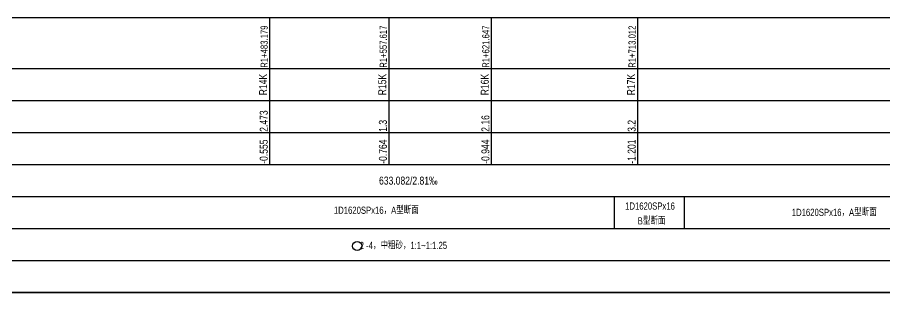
# Model space of a CAD drawing. Extents: x 525858 to 564773, y 2370984 to 2400075.
# Drawn here: x 552240 to 552782, y 2390429 to 2390601 of the extents above; entities that cross this region are included whole.
import ezdxf
from ezdxf.enums import TextEntityAlignment as Align

# ---------------------------------------------------------------- set-up
doc = ezdxf.new("R2010")
doc.units = 0
for name, color, linetype in [('tab', 9, 'CONTINUOUS'), ('wipeout', 255, 'CONTINUOUS'), ('布局裁图', 3, 'CONTINUOUS'), ('水工平面管线标注', 3, 'CONTINUOUS')]:
    doc.layers.add(name, color=color, linetype=linetype)
doc.styles.add('SIMP1', font='simp1.shx', dxfattribs={"width": 0.8, "bigfont": 'hz.shx'})

msp = doc.modelspace()

# ---------------------------------------------------------------- wipeouts: each hides what was drawn before it
at = {"linetype": 'Continuous', "lineweight": -3}
msp.add_wipeout([(550845.99349, 2390600.672316), (563560.805874, 2390600.672316), (563560.805874, 2390428.672316), (550845.99349, 2390428.672316)], dxfattribs=at).dxf.layer = 'wipeout'

# ---------------------------------------------------------------- next in the draw order: linework, layer by layer
at = {"layer": 'tab', "linetype": 'Continuous', "lineweight": -3}
for points in [[(550767.934025, 2390600.672316), (563560.805874, 2390600.672316)], [(552397.850874, 2390600.672316), (552397.850874, 2390508.672316)], [(552472.288874, 2390600.672316), (552472.288874, 2390508.672316)], [(552536.318874, 2390600.672316), (552536.318874, 2390508.672316)], [(552627.683874, 2390600.672316), (552627.683874, 2390508.672316)], [(550767.934025, 2390568.672316), (563560.805874, 2390568.672316)], [(550767.934025, 2390548.672316), (563560.805874, 2390548.672316)], [(550767.934025, 2390528.672316), (563560.805874, 2390528.672316)], [(550767.934025, 2390508.672316), (563560.805874, 2390508.672316)], [(550767.934025, 2390488.672316), (563560.805874, 2390488.672316)], [(552613.068874, 2390488.672316), (552613.068874, 2390468.672316)], [(552656.956874, 2390488.672316), (552656.956874, 2390468.672316)], [(550767.934025, 2390468.672316), (563560.805874, 2390468.672316)], [(550767.934025, 2390448.672316), (563560.805874, 2390448.672316)], [(550852.671874, 2390448.672316), (563560.806355, 2390448.672316)], [(550767.934025, 2390428.672316), (563560.805874, 2390428.672316)]]:
    msp.add_lwpolyline(points, dxfattribs=at)
for points in [[(552168.024874, 2390498.672316, 0, 1, 0), (552171.024874, 2390498.672316, 0, 0, 0), (552464.564374, 2390498.672316, 0, 0, 0)], [(552801.103874, 2390498.672316, 0, 1, 0), (552798.103874, 2390498.672316, 0, 0, 0), (552504.564374, 2390498.672316, 0, 0, 0)]]:
    msp.add_lwpolyline(points, format="xyseb", dxfattribs=at)
at = {"layer": '布局裁图', "linetype": 'Continuous', "lineweight": -3}
msp.add_lwpolyline([(550845.99349, 2390600.672316), (563560.805874, 2390600.672316), (563560.805874, 2390428.672316), (550845.99349, 2390428.672316)], close=True, dxfattribs=at)
at = {"layer": '水工平面管线标注', "linetype": 'Continuous', "lineweight": -3}
msp.add_circle((552452.599841, 2390457.76094), 2.843946, dxfattribs=at)

# ---------------------------------------------------------------- next in the draw order: texts
at = {"layer": 'tab', "color": 3, "linetype": 'Continuous', "lineweight": -3, "style": 'SIMP1', "width": 0.8}
for s, height, p in [('R1+483.179', 4.5, (552396.750874, 2390569.172316)), ('R1+557.617', 4.5, (552471.188874, 2390569.172316)), ('R1+621.647', 4.5, (552535.218874, 2390569.172316)), ('R1+713.012', 4.5, (552626.583874, 2390569.172316)), ('2.473', 5, (552396.750874, 2390529.172316)), ('2.16', 5, (552535.218874, 2390529.172316)), ('1.3', 5, (552471.188874, 2390529.172316)), ('3.2', 5, (552626.583874, 2390529.172316)), ('-0.555', 5, (552396.750874, 2390509.172316)), ('-0.764', 5, (552471.188874, 2390509.172316)), ('-0.944', 5, (552535.218874, 2390509.172316)), ('-1.201', 5, (552626.583874, 2390509.172316))]:
    msp.add_text(s, height=height, rotation=89.99999845, dxfattribs=at).set_placement(p)
for s, p in [('R14K', (552397.850874, 2390558.672316)), ('R15K', (552472.288874, 2390558.672316)), ('R16K', (552536.318874, 2390558.672316)), ('R17K', (552627.683874, 2390558.672316))]:
    msp.add_text(s, height=5, rotation=89.99999845, dxfattribs=at).set_placement(p, align=Align.BOTTOM_CENTER)
for s, height, p in [('633.082/2.81‰', 5, (552484.564374, 2390498.672316)), ('1D1620SPx16', 4.5, (552635.53991, 2390482.786815)), ('1D1620SPx16，A型断面', 4.5, (552464.565288, 2390480.182158)), ('1D1620SPx16，A型断面', 4.5, (552750.603181, 2390478.839599)), ('B型断面', 4.5, (552636.48132, 2390473.51864))]:
    msp.add_text(s, height=height, dxfattribs=at).set_placement(p, align=Align.MIDDLE_CENTER)
at = {"layer": '水工平面管线标注', "linetype": 'Continuous', "lineweight": -3, "style": 'SIMP1', "width": 0.8}
msp.add_text('2 -4，中粗砂，1:1~1:1.25', height=4.5, dxfattribs=at).set_placement((552481.484147, 2390458.176724), align=Align.MIDDLE_CENTER)

doc.saveas('drawing.dxf')
